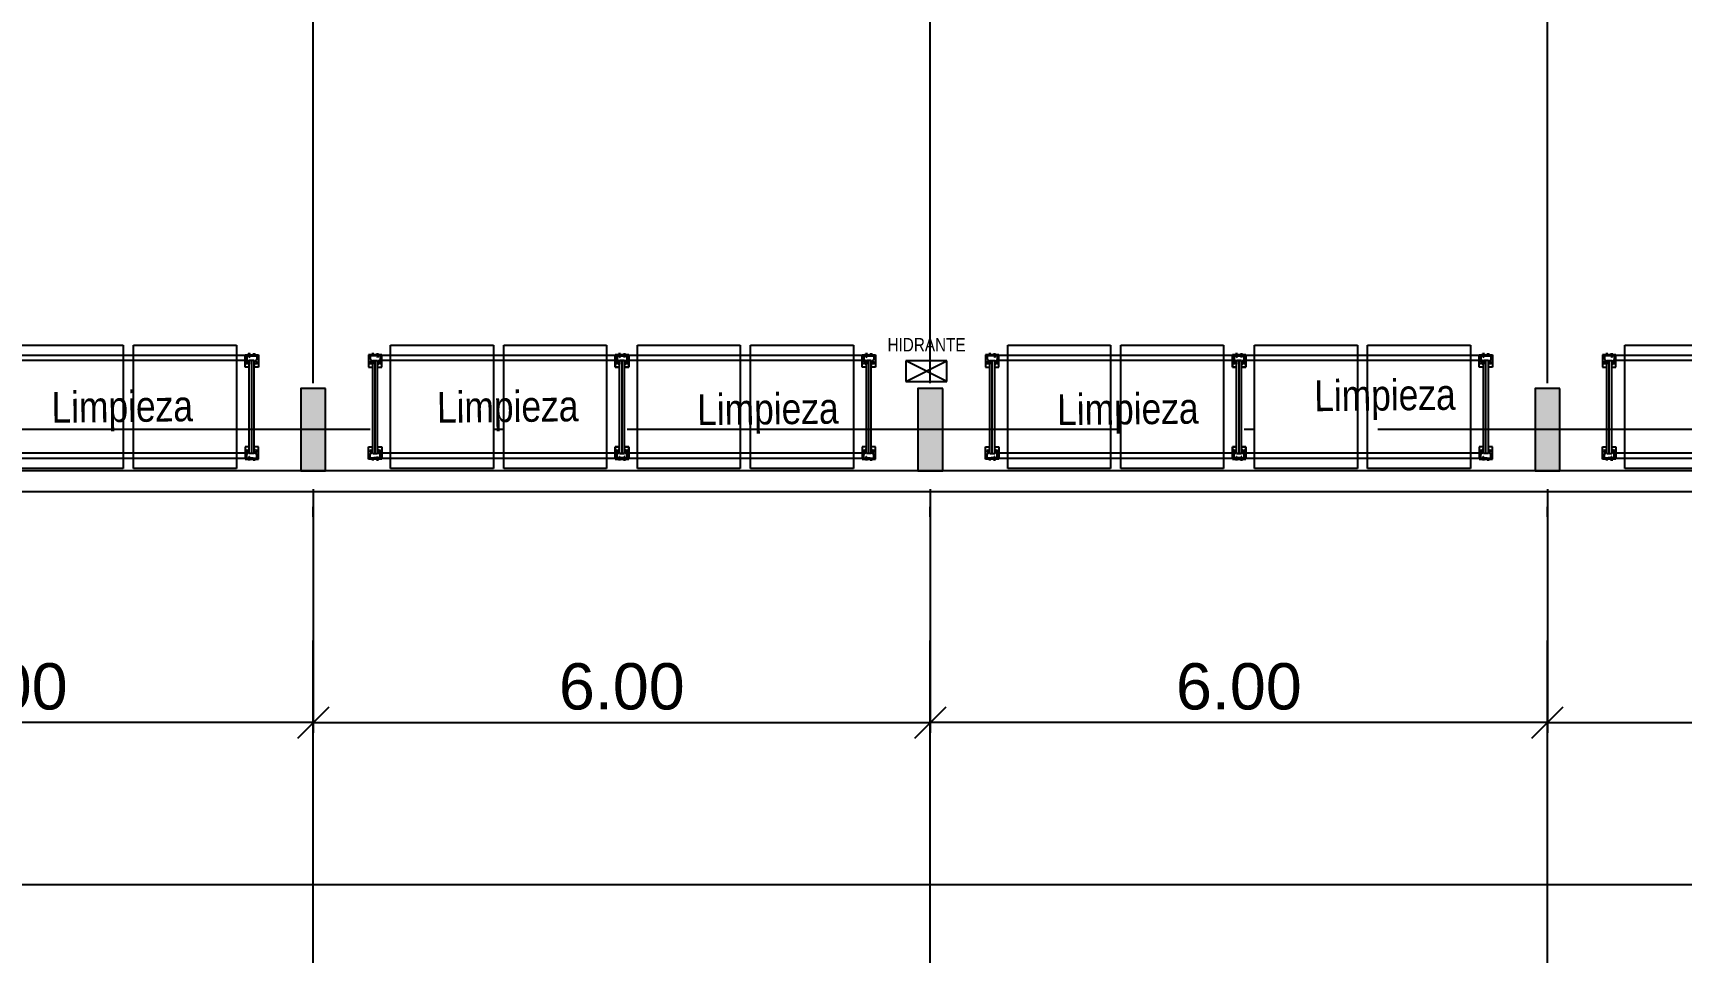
# Model space of a CAD drawing. Header units: metres. Extents: x 0 to 8715937, y -236336 to 216.
# Drawn here: x 119.92 to 135.95, y 43.35 to 52.29 of the extents above; entities that cross this region are included whole.
import ezdxf

# ---------------------------------------------------------------- set-up
doc = ezdxf.new("R2010")
doc.units = ezdxf.units.M
doc.header["$MEASUREMENT"] = 0
doc.header["$PDMODE"] = 3
doc.linetypes.add('ACAD_ISO10W100', pattern=[18, 12, -3, 0, -3])
for name, color, linetype in [('0-BLOCK-ARQUITECTURA', 7, 'Continuous'), ('0-BLOCK-EQUIPAMIENTO', 7, 'Continuous'), ('0-BLOCK-ESTRUCTURA', 7, 'Continuous'), ('1', 7, 'Continuous'), ('AAA BAST', 5, 'Continuous'), ('AAA COTAS', 7, 'Continuous'), ('AAA LARG', 1, 'Continuous'), ('AAA PALLETS', 7, 'Continuous'), ('COLUMNAS', 210, 'Continuous'), ('COLUMNAS HATCH', 251, 'Continuous'), ('COTAS INTERIORES', 2, 'Continuous'), ('EJES', 251, 'ACAD_ISO10W100'), ('MURO', 4, 'Continuous'), ('TEXTO', 7, 'Continuous')]:
    doc.layers.add(name, color=color, linetype=linetype)
doc.styles.add('AR', font='arial.ttf')
doc.dimstyles.new('DIARCO-01', dxfattribs={"dimtxt": 0.45, "dimasz": 0.3, "dimexe": 0.1, "dimexo": 0.18, "dimgap": 0.12, "dimtad": 1, "dimzin": 0, "dimdsep": 46, "dimtxsty": 'AR', "dimblk": 'OBLIQUE', "dimcen": 0.09, "dimclrd": 52, "dimclre": 251, "dimclrt": 256, "dimadec": 0, "dimazin": 0, "dimtfac": 1, "dimtofl": 0, "dimtmove": 1, "dimatfit": 3, "dimldrblk": 'OBLIQUE', "dimfxl": 0.18, "dimtolj": 1, "dimtzin": 0, "dimarcsym": 1})

# ---------------------------------------------------------------- blocks, each defined once
blk = doc.blocks.new('_Oblique')
at = {"layer": '1', "color": 0, "lineweight": -2}
blk.add_line((-0.5, -0.5), (0.5, 0.5), dxfattribs=at)
blk = doc.blocks.new('*D224')
at = {"layer": 'COTAS INTERIORES', "color": 251, "lineweight": -2, "ltscale": 0.1, "transparency": 16777216}
for p, q in [((21.88, 47.649), (21.88, 43.902)), ((103.08, 47.649), (103.08, 43.902))]:
    blk.add_line(p, q, dxfattribs=at)
at = {"layer": 'COTAS INTERIORES', "color": 52, "lineweight": -2, "ltscale": 0.1, "transparency": 16777216}
blk.add_line((103.08, 44.002), (21.88, 44.002), dxfattribs=at)
at = {"layer": 'Defpoints', "color": 0, "ltscale": 0.1, "transparency": 16777216}
for p in [(21.88, 47.829), (103.08, 47.829), (21.88, 44.002)]:
    blk.add_point(p, dxfattribs=at)
at = {"layer": 'COTAS INTERIORES', "color": 52, "lineweight": -2, "ltscale": 0.1, "transparency": 16777216, "xscale": 0.3, "yscale": 0.3, "zscale": 0.3, "rotation": 180}
blk.add_blockref('_Oblique', (21.88, 44.002), dxfattribs=at)
at = {"layer": 'COTAS INTERIORES', "color": 52, "lineweight": -2, "ltscale": 0.1, "transparency": 16777216, "xscale": 0.3, "yscale": 0.3, "zscale": 0.3}
blk.add_blockref('_Oblique', (103.08, 44.002), dxfattribs=at)
at = {"layer": 'COTAS INTERIORES', "ltscale": 0.1, "transparency": 16777216, "insert": (62.48, 44.352), "char_height": 0.45, "attachment_point": 5, "style": 'AR'}
blk.add_mtext('\\A1;81.20', dxfattribs=at)
blk = doc.blocks.new('COLUMNA 0.24 x 0.80')
at = {"layer": 'COLUMNAS HATCH', "ltscale": 0.1}
blk.add_hatch(color=256, dxfattribs=at).paths.add_polyline_path([(0, 0.8), (0.24, 0.8), (0.24, 0), (0, 0)])
at = {"layer": 'COLUMNAS', "ltscale": 0.1}
blk.add_lwpolyline([(0, 0.8), (0.24, 0.8), (0.24, 0), (0, 0)], close=True, dxfattribs=at)
blk = doc.blocks.new('*D96')
at = {"layer": 'COTAS INTERIORES', "color": 251, "lineweight": -2, "ltscale": 0.1, "transparency": 16777216}
for p, q in [((46.928, 47.85), (46.928, 45.48)), ((52.928, 47.85), (52.928, 45.48))]:
    blk.add_line(p, q, dxfattribs=at)
at = {"layer": 'COTAS INTERIORES', "color": 52, "lineweight": -2, "ltscale": 0.1, "transparency": 16777216}
blk.add_line((46.928, 45.58), (52.928, 45.58), dxfattribs=at)
at = {"layer": 'Defpoints', "color": 0, "ltscale": 0.1, "transparency": 16777216}
for p in [(46.928, 48.03), (52.928, 48.03), (52.928, 45.58)]:
    blk.add_point(p, dxfattribs=at)
at = {"layer": 'COTAS INTERIORES', "color": 52, "lineweight": -2, "ltscale": 0.1, "transparency": 16777216, "xscale": 0.3, "yscale": 0.3, "zscale": 0.3, "rotation": 180}
blk.add_blockref('_Oblique', (46.928, 45.58), dxfattribs=at)
at = {"layer": 'COTAS INTERIORES', "color": 52, "lineweight": -2, "ltscale": 0.1, "transparency": 16777216, "xscale": 0.3, "yscale": 0.3, "zscale": 0.3}
blk.add_blockref('_Oblique', (52.928, 45.58), dxfattribs=at)
at = {"layer": 'COTAS INTERIORES', "ltscale": 0.1, "transparency": 16777216, "insert": (49.928, 45.93), "char_height": 0.45, "attachment_point": 5, "style": 'AR'}
blk.add_mtext('\\A1;6.00', dxfattribs=at)
blk = doc.blocks.new('*D97')
at = {"layer": 'COTAS INTERIORES', "color": 251, "lineweight": -2, "ltscale": 0.1, "transparency": 16777216}
for p, q in [((40.928, 47.85), (40.928, 45.48)), ((46.928, 47.65), (46.928, 45.48))]:
    blk.add_line(p, q, dxfattribs=at)
at = {"layer": 'COTAS INTERIORES', "color": 52, "lineweight": -2, "ltscale": 0.1, "transparency": 16777216}
blk.add_line((46.928, 45.58), (40.928, 45.58), dxfattribs=at)
at = {"layer": 'Defpoints', "color": 0, "ltscale": 0.1, "transparency": 16777216}
for p in [(40.928, 48.03), (46.928, 47.83), (40.928, 45.58)]:
    blk.add_point(p, dxfattribs=at)
at = {"layer": 'COTAS INTERIORES', "color": 52, "lineweight": -2, "ltscale": 0.1, "transparency": 16777216, "xscale": 0.3, "yscale": 0.3, "zscale": 0.3, "rotation": 180}
blk.add_blockref('_Oblique', (40.928, 45.58), dxfattribs=at)
at = {"layer": 'COTAS INTERIORES', "color": 52, "lineweight": -2, "ltscale": 0.1, "transparency": 16777216, "xscale": 0.3, "yscale": 0.3, "zscale": 0.3}
blk.add_blockref('_Oblique', (46.928, 45.58), dxfattribs=at)
at = {"layer": 'COTAS INTERIORES', "ltscale": 0.1, "transparency": 16777216, "insert": (43.928, 45.93), "char_height": 0.45, "attachment_point": 5, "style": 'AR'}
blk.add_mtext('\\A1;6.00', dxfattribs=at)
blk = doc.blocks.new('*D98')
at = {"layer": 'COTAS INTERIORES', "color": 251, "lineweight": -2, "ltscale": 0.1, "transparency": 16777216}
for p, q in [((34.928, 47.85), (34.928, 45.48)), ((40.928, 47.85), (40.928, 45.48))]:
    blk.add_line(p, q, dxfattribs=at)
at = {"layer": 'COTAS INTERIORES', "color": 52, "lineweight": -2, "ltscale": 0.1, "transparency": 16777216}
blk.add_line((34.928, 45.58), (40.928, 45.58), dxfattribs=at)
at = {"layer": 'Defpoints', "color": 0, "ltscale": 0.1, "transparency": 16777216}
for p in [(34.928, 48.03), (40.928, 48.03), (40.928, 45.58)]:
    blk.add_point(p, dxfattribs=at)
at = {"layer": 'COTAS INTERIORES', "color": 52, "lineweight": -2, "ltscale": 0.1, "transparency": 16777216, "xscale": 0.3, "yscale": 0.3, "zscale": 0.3, "rotation": 180}
blk.add_blockref('_Oblique', (34.928, 45.58), dxfattribs=at)
at = {"layer": 'COTAS INTERIORES', "color": 52, "lineweight": -2, "ltscale": 0.1, "transparency": 16777216, "xscale": 0.3, "yscale": 0.3, "zscale": 0.3}
blk.add_blockref('_Oblique', (40.928, 45.58), dxfattribs=at)
at = {"layer": 'COTAS INTERIORES', "ltscale": 0.1, "transparency": 16777216, "insert": (37.928, 45.93), "char_height": 0.45, "attachment_point": 5, "style": 'AR'}
blk.add_mtext('\\A1;6.00', dxfattribs=at)
blk = doc.blocks.new('*D104')
at = {"layer": 'COTAS INTERIORES', "color": 251, "lineweight": -2, "ltscale": 0.1, "transparency": 16777216}
for p, q in [((28.928, 47.85), (28.928, 45.48)), ((34.928, 47.65), (34.928, 45.48))]:
    blk.add_line(p, q, dxfattribs=at)
at = {"layer": 'COTAS INTERIORES', "color": 52, "lineweight": -2, "ltscale": 0.1, "transparency": 16777216}
blk.add_line((34.928, 45.58), (28.928, 45.58), dxfattribs=at)
at = {"layer": 'Defpoints', "color": 0, "ltscale": 0.1, "transparency": 16777216}
for p in [(28.928, 48.03), (34.928, 47.83), (28.928, 45.58)]:
    blk.add_point(p, dxfattribs=at)
at = {"layer": 'COTAS INTERIORES', "color": 52, "lineweight": -2, "ltscale": 0.1, "transparency": 16777216, "xscale": 0.3, "yscale": 0.3, "zscale": 0.3, "rotation": 180}
blk.add_blockref('_Oblique', (28.928, 45.58), dxfattribs=at)
at = {"layer": 'COTAS INTERIORES', "color": 52, "lineweight": -2, "ltscale": 0.1, "transparency": 16777216, "xscale": 0.3, "yscale": 0.3, "zscale": 0.3}
blk.add_blockref('_Oblique', (34.928, 45.58), dxfattribs=at)
at = {"layer": 'COTAS INTERIORES', "ltscale": 0.1, "transparency": 16777216, "insert": (31.928, 45.93), "char_height": 0.45, "attachment_point": 5, "style": 'AR'}
blk.add_mtext('\\A1;6.00', dxfattribs=at)
blk = doc.blocks.new('1A MODULO SIMPLE')
at = {"layer": 'AAA BAST'}
for points in [[(-2.131, 1.015), (-2.131, 1.017), (-2.141, 1.017), (-2.141, 1.04), (-2.117, 1.06), (-2.117, 1.1), (-2.157, 1.1), (-2.157, 1.098), (-2.177, 1.098), (-2.177, 1.1), (-2.217, 1.1), (-2.217, 1.06), (-2.193, 1.04), (-2.193, 1.017), (-2.203, 1.017), (-2.203, 1.015), (-2.191, 1.015), (-2.191, 1.041), (-2.215, 1.061), (-2.215, 1.098), (-2.179, 1.098), (-2.179, 1.096), (-2.155, 1.096), (-2.155, 1.098), (-2.119, 1.098), (-2.119, 1.061), (-2.143, 1.041), (-2.143, 1.015)], [(0.197, 1.015), (0.197, 1.017), (0.207, 1.017), (0.207, 1.04), (0.183, 1.06), (0.183, 1.1), (0.223, 1.1), (0.223, 1.098), (0.243, 1.098), (0.243, 1.1), (0.283, 1.1), (0.283, 1.06), (0.259, 1.04), (0.259, 1.017), (0.269, 1.017), (0.269, 1.015), (0.257, 1.015), (0.257, 1.041), (0.281, 1.061), (0.281, 1.098), (0.245, 1.098), (0.245, 1.096), (0.221, 1.096), (0.221, 1.098), (0.185, 1.098), (0.185, 1.061), (0.209, 1.041), (0.209, 1.015)], [(-2.131, 0.185), (-2.131, 0.183), (-2.141, 0.183), (-2.141, 0.16), (-2.117, 0.14), (-2.117, 0.1), (-2.157, 0.1), (-2.157, 0.102), (-2.177, 0.102), (-2.177, 0.1), (-2.217, 0.1), (-2.217, 0.14), (-2.193, 0.16), (-2.193, 0.183), (-2.203, 0.183), (-2.203, 0.185), (-2.191, 0.185), (-2.191, 0.159), (-2.215, 0.139), (-2.215, 0.102), (-2.179, 0.102), (-2.179, 0.104), (-2.155, 0.104), (-2.155, 0.102), (-2.119, 0.102), (-2.119, 0.139), (-2.143, 0.159), (-2.143, 0.185)], [(0.197, 0.185), (0.197, 0.183), (0.207, 0.183), (0.207, 0.16), (0.183, 0.14), (0.183, 0.1), (0.223, 0.1), (0.223, 0.102), (0.243, 0.102), (0.243, 0.1), (0.283, 0.1), (0.283, 0.14), (0.259, 0.16), (0.259, 0.183), (0.269, 0.183), (0.269, 0.185), (0.257, 0.185), (0.257, 0.159), (0.281, 0.139), (0.281, 0.102), (0.245, 0.102), (0.245, 0.104), (0.221, 0.104), (0.221, 0.102), (0.185, 0.102), (0.185, 0.139), (0.209, 0.159), (0.209, 0.185)]]:
    blk.add_hatch(color=251, dxfattribs=at).paths.add_polyline_path(points)
at = {"layer": 'AAA BAST', "color": 251}
for p, q in [((-2.217, 1.108), (-2.232, 1.108)), ((-2.232, 1.108), (-2.232, 0.988)), ((-2.217, 1.103), (-2.232, 1.103)), ((-2.232, 0.988), (-2.191, 0.988)), ((-2.117, 1.108), (-2.217, 1.108)), ((-2.217, 1.108), (-2.217, 1.103)), ((-2.217, 1.103), (-2.117, 1.103)), ((-2.177, 1.1), (-2.217, 1.1)), ((-2.217, 1.1), (-2.217, 1.06)), ((-2.217, 1.06), (-2.193, 1.04)), ((-2.215, 1.098), (-2.215, 1.061)), ((-2.179, 1.098), (-2.215, 1.098)), ((-2.215, 1.061), (-2.191, 1.041)), ((-2.207, 1.1), (-2.207, 1.103)), ((-2.207, 1.103), (-2.174, 1.103)), ((-2.193, 1.017), (-2.203, 1.017)), ((-2.203, 1.017), (-2.203, 1.015)), ((-2.191, 1.015), (-2.203, 1.015)), ((-2.18, 1.115), (-2.2, 1.115)), ((-2.2, 1.108), (-2.2, 1.115)), ((-2.193, 1.036), (-2.198, 1.036)), ((-2.198, 1.021), (-2.198, 1.036)), ((-2.193, 1.029), (-2.198, 1.029)), ((-2.193, 1.021), (-2.198, 1.021)), ((-2.193, 1.04), (-2.193, 1.017)), ((-2.191, 1.053), (-2.167, 1.053)), ((-2.191, 0.147), (-2.191, 1.053)), ((-2.191, 1.041), (-2.191, 1.015)), ((-2.19, 1.108), (-2.19, 1.115)), ((-2.18, 1.108), (-2.18, 1.115)), ((-2.179, 1.098), (-2.179, 1.096)), ((-2.155, 1.096), (-2.179, 1.096)), ((-2.177, 1.1), (-2.177, 1.098)), ((-2.177, 1.1), (-2.174, 1.1)), ((-2.157, 1.098), (-2.177, 1.098)), ((-2.174, 1.1), (-2.174, 1.103)), ((-2.167, 1.053), (-2.143, 1.053)), ((-2.167, 0.147), (-2.167, 1.053)), ((-2.16, 1.1), (-2.16, 1.103)), ((-2.157, 1.1), (-2.16, 1.1)), ((-2.117, 1.1), (-2.157, 1.1)), ((-2.157, 1.1), (-2.157, 1.098)), ((-2.119, 1.098), (-2.155, 1.098)), ((-2.155, 1.098), (-2.155, 1.096)), ((-2.153, 1.115), (-2.133, 1.115)), ((-2.153, 1.108), (-2.153, 1.115)), ((-2.143, 1.108), (-2.143, 1.115)), ((-2.119, 1.061), (-2.143, 1.041)), ((-2.143, 0.147), (-2.143, 1.053)), ((-2.143, 1.041), (-2.143, 1.015)), ((-2.143, 1.015), (-2.131, 1.015)), ((-2.143, 0.988), (-2.102, 0.988)), ((-2.117, 1.06), (-2.141, 1.04)), ((-2.141, 1.04), (-2.141, 1.017)), ((-2.136, 1.036), (-2.141, 1.036)), ((-2.141, 1.021), (-2.141, 1.036)), ((-2.136, 1.029), (-2.141, 1.029)), ((-2.136, 1.021), (-2.141, 1.021)), ((-2.141, 1.017), (-2.131, 1.017)), ((-2.136, 1.021), (-2.136, 1.036)), ((-2.136, 1.033), (-2.131, 1.033)), ((-2.136, 1.024), (-2.131, 1.024)), ((-2.133, 1.108), (-2.133, 1.115)), ((-2.131, 1.024), (-2.131, 1.033)), ((-2.131, 1.015), (-2.131, 1.017)), ((-2.127, 1.1), (-2.127, 1.103)), ((-2.119, 1.098), (-2.119, 1.061)), ((-2.117, 1.103), (-2.117, 1.108)), ((-2.102, 1.108), (-2.117, 1.108)), ((-2.117, 1.103), (-2.102, 1.103)), ((-2.117, 1.1), (-2.117, 1.06)), ((-2.102, 0.988), (-2.102, 1.108)), ((0.168, 0.988), (0.168, 1.108)), ((0.168, 1.108), (0.183, 1.108)), ((0.183, 1.103), (0.168, 1.103)), ((0.209, 0.988), (0.168, 0.988)), ((0.183, 1.103), (0.183, 1.108)), ((0.183, 1.108), (0.283, 1.108)), ((0.283, 1.103), (0.183, 1.103)), ((0.183, 1.1), (0.223, 1.1)), ((0.183, 1.1), (0.183, 1.06)), ((0.183, 1.06), (0.207, 1.04)), ((0.185, 1.098), (0.185, 1.061)), ((0.185, 1.098), (0.221, 1.098)), ((0.185, 1.061), (0.209, 1.041)), ((0.193, 1.1), (0.193, 1.103)), ((0.202, 1.033), (0.197, 1.033)), ((0.197, 1.024), (0.197, 1.033)), ((0.202, 1.024), (0.197, 1.024)), ((0.207, 1.017), (0.197, 1.017)), ((0.197, 1.015), (0.197, 1.017)), ((0.209, 1.015), (0.197, 1.015)), ((0.22, 1.115), (0.2, 1.115)), ((0.2, 1.108), (0.2, 1.115)), ((0.202, 1.036), (0.207, 1.036)), ((0.202, 1.021), (0.202, 1.036)), ((0.202, 1.029), (0.207, 1.029)), ((0.202, 1.021), (0.207, 1.021)), ((0.207, 1.04), (0.207, 1.017)), ((0.207, 1.021), (0.207, 1.036)), ((0.233, 1.053), (0.209, 1.053)), ((0.209, 0.147), (0.209, 1.053)), ((0.209, 1.041), (0.209, 1.015)), ((0.21, 1.108), (0.21, 1.115)), ((0.22, 1.108), (0.22, 1.115)), ((0.221, 1.098), (0.221, 1.096)), ((0.221, 1.096), (0.245, 1.096)), ((0.223, 1.1), (0.223, 1.098)), ((0.223, 1.1), (0.226, 1.1)), ((0.223, 1.098), (0.243, 1.098)), ((0.226, 1.1), (0.226, 1.103)), ((0.257, 1.053), (0.233, 1.053)), ((0.233, 0.147), (0.233, 1.053)), ((0.24, 1.1), (0.24, 1.103)), ((0.273, 1.103), (0.24, 1.103)), ((0.243, 1.1), (0.24, 1.1)), ((0.243, 1.1), (0.283, 1.1)), ((0.243, 1.1), (0.243, 1.098)), ((0.245, 1.098), (0.281, 1.098)), ((0.245, 1.098), (0.245, 1.096)), ((0.247, 1.115), (0.267, 1.115)), ((0.247, 1.108), (0.247, 1.115)), ((0.257, 1.108), (0.257, 1.115)), ((0.281, 1.061), (0.257, 1.041)), ((0.257, 0.147), (0.257, 1.053)), ((0.257, 1.041), (0.257, 1.015)), ((0.257, 1.015), (0.269, 1.015)), ((0.298, 0.988), (0.257, 0.988)), ((0.283, 1.06), (0.259, 1.04)), ((0.259, 1.04), (0.259, 1.017)), ((0.259, 1.036), (0.264, 1.036)), ((0.259, 1.029), (0.264, 1.029)), ((0.259, 1.021), (0.264, 1.021)), ((0.259, 1.017), (0.269, 1.017)), ((0.264, 1.021), (0.264, 1.036)), ((0.267, 1.108), (0.267, 1.115)), ((0.269, 1.017), (0.269, 1.015)), ((0.273, 1.1), (0.273, 1.103)), ((0.281, 1.098), (0.281, 1.061)), ((0.283, 1.108), (0.283, 1.103)), ((0.283, 1.108), (0.298, 1.108)), ((0.283, 1.103), (0.298, 1.103)), ((0.283, 1.1), (0.283, 1.06)), ((0.298, 1.108), (0.298, 0.988)), ((-2.232, 0.092), (-2.232, 0.212)), ((-2.232, 0.212), (-2.191, 0.212)), ((-2.191, 0.185), (-2.203, 0.185)), ((-2.203, 0.183), (-2.203, 0.185)), ((-2.193, 0.183), (-2.203, 0.183)), ((-2.193, 0.18), (-2.198, 0.18)), ((-2.198, 0.165), (-2.198, 0.18)), ((-2.193, 0.173), (-2.198, 0.173)), ((-2.193, 0.165), (-2.198, 0.165)), ((-2.193, 0.16), (-2.193, 0.183)), ((-2.191, 0.159), (-2.191, 0.185)), ((-2.143, 0.212), (-2.102, 0.212)), ((-2.143, 0.159), (-2.143, 0.185)), ((-2.143, 0.185), (-2.131, 0.185)), ((-2.141, 0.16), (-2.141, 0.183)), ((-2.141, 0.183), (-2.131, 0.183)), ((-2.136, 0.18), (-2.141, 0.18)), ((-2.141, 0.165), (-2.141, 0.18)), ((-2.136, 0.173), (-2.141, 0.173)), ((-2.136, 0.165), (-2.141, 0.165)), ((-2.136, 0.165), (-2.136, 0.18)), ((-2.136, 0.177), (-2.131, 0.177)), ((-2.136, 0.168), (-2.131, 0.168)), ((-2.131, 0.185), (-2.131, 0.183)), ((-2.131, 0.168), (-2.131, 0.177)), ((-2.102, 0.212), (-2.102, 0.092)), ((0.209, 0.212), (0.168, 0.212)), ((0.168, 0.212), (0.168, 0.092)), ((0.209, 0.185), (0.197, 0.185)), ((0.197, 0.185), (0.197, 0.183)), ((0.207, 0.183), (0.197, 0.183)), ((0.202, 0.177), (0.197, 0.177)), ((0.197, 0.168), (0.197, 0.177)), ((0.202, 0.168), (0.197, 0.168)), ((0.202, 0.18), (0.207, 0.18)), ((0.202, 0.165), (0.202, 0.18)), ((0.202, 0.173), (0.207, 0.173)), ((0.202, 0.165), (0.207, 0.165)), ((0.207, 0.16), (0.207, 0.183)), ((0.207, 0.165), (0.207, 0.18)), ((0.209, 0.159), (0.209, 0.185)), ((0.298, 0.212), (0.257, 0.212)), ((0.257, 0.159), (0.257, 0.185)), ((0.257, 0.185), (0.269, 0.185)), ((0.259, 0.16), (0.259, 0.183)), ((0.259, 0.183), (0.269, 0.183)), ((0.259, 0.18), (0.264, 0.18)), ((0.259, 0.173), (0.264, 0.173)), ((0.259, 0.165), (0.264, 0.165)), ((0.264, 0.165), (0.264, 0.18)), ((0.269, 0.183), (0.269, 0.185)), ((0.298, 0.092), (0.298, 0.212)), ((-2.217, 0.097), (-2.232, 0.097)), ((-2.217, 0.092), (-2.232, 0.092)), ((-2.217, 0.14), (-2.193, 0.16)), ((-2.217, 0.1), (-2.217, 0.14)), ((-2.177, 0.1), (-2.217, 0.1)), ((-2.217, 0.097), (-2.117, 0.097)), ((-2.217, 0.092), (-2.217, 0.097)), ((-2.117, 0.092), (-2.217, 0.092)), ((-2.215, 0.139), (-2.191, 0.159)), ((-2.215, 0.102), (-2.215, 0.139)), ((-2.179, 0.102), (-2.215, 0.102)), ((-2.207, 0.1), (-2.207, 0.097)), ((-2.207, 0.097), (-2.174, 0.097)), ((-2.2, 0.092), (-2.2, 0.085)), ((-2.18, 0.085), (-2.2, 0.085)), ((-2.191, 0.147), (-2.167, 0.147)), ((-2.19, 0.092), (-2.19, 0.085)), ((-2.18, 0.092), (-2.18, 0.085)), ((-2.179, 0.102), (-2.179, 0.104)), ((-2.155, 0.104), (-2.179, 0.104)), ((-2.157, 0.102), (-2.177, 0.102)), ((-2.177, 0.1), (-2.177, 0.102)), ((-2.177, 0.1), (-2.174, 0.1)), ((-2.174, 0.1), (-2.174, 0.097)), ((-2.167, 0.147), (-2.143, 0.147)), ((-2.16, 0.1), (-2.16, 0.097)), ((-2.157, 0.1), (-2.16, 0.1)), ((-2.157, 0.1), (-2.157, 0.102)), ((-2.117, 0.1), (-2.157, 0.1)), ((-2.155, 0.102), (-2.155, 0.104)), ((-2.119, 0.102), (-2.155, 0.102)), ((-2.153, 0.092), (-2.153, 0.085)), ((-2.153, 0.085), (-2.133, 0.085)), ((-2.119, 0.139), (-2.143, 0.159)), ((-2.143, 0.092), (-2.143, 0.085)), ((-2.117, 0.14), (-2.141, 0.16)), ((-2.133, 0.092), (-2.133, 0.085)), ((-2.127, 0.1), (-2.127, 0.097)), ((-2.119, 0.102), (-2.119, 0.139)), ((-2.117, 0.1), (-2.117, 0.14)), ((-2.117, 0.097), (-2.117, 0.092)), ((-2.117, 0.097), (-2.102, 0.097)), ((-2.102, 0.092), (-2.117, 0.092)), ((0.183, 0.097), (0.168, 0.097)), ((0.168, 0.092), (0.183, 0.092)), ((0.183, 0.14), (0.207, 0.16)), ((0.183, 0.1), (0.183, 0.14)), ((0.183, 0.1), (0.223, 0.1)), ((0.283, 0.097), (0.183, 0.097)), ((0.183, 0.097), (0.183, 0.092)), ((0.183, 0.092), (0.283, 0.092)), ((0.185, 0.139), (0.209, 0.159)), ((0.185, 0.102), (0.185, 0.139)), ((0.185, 0.102), (0.221, 0.102)), ((0.193, 0.1), (0.193, 0.097)), ((0.2, 0.092), (0.2, 0.085)), ((0.22, 0.085), (0.2, 0.085)), ((0.233, 0.147), (0.209, 0.147)), ((0.21, 0.092), (0.21, 0.085)), ((0.22, 0.092), (0.22, 0.085)), ((0.221, 0.102), (0.221, 0.104)), ((0.221, 0.104), (0.245, 0.104)), ((0.223, 0.102), (0.243, 0.102)), ((0.223, 0.1), (0.223, 0.102)), ((0.223, 0.1), (0.226, 0.1)), ((0.226, 0.1), (0.226, 0.097)), ((0.257, 0.147), (0.233, 0.147)), ((0.24, 0.1), (0.24, 0.097)), ((0.243, 0.1), (0.24, 0.1)), ((0.273, 0.097), (0.24, 0.097)), ((0.243, 0.1), (0.243, 0.102)), ((0.243, 0.1), (0.283, 0.1)), ((0.245, 0.102), (0.245, 0.104)), ((0.245, 0.102), (0.281, 0.102)), ((0.247, 0.092), (0.247, 0.085)), ((0.247, 0.085), (0.267, 0.085)), ((0.281, 0.139), (0.257, 0.159)), ((0.257, 0.092), (0.257, 0.085)), ((0.283, 0.14), (0.259, 0.16)), ((0.267, 0.092), (0.267, 0.085)), ((0.273, 0.1), (0.273, 0.097)), ((0.281, 0.102), (0.281, 0.139)), ((0.283, 0.1), (0.283, 0.14)), ((0.283, 0.092), (0.283, 0.097)), ((0.283, 0.097), (0.298, 0.097)), ((0.283, 0.092), (0.298, 0.092))]:
    blk.add_line(p, q, dxfattribs=at)
for centre in [(-2.214, 1.029), (-2.119, 1.029), (0.186, 1.029), (0.281, 1.029), (-2.214, 0.172), (-2.119, 0.172), (0.186, 0.172), (0.281, 0.172)]:
    blk.add_circle(centre, 0.0075, dxfattribs=at)
at = {"layer": 'AAA LARG', "color": 251}
for p, q in [((-2.141, 1.105), (-2.145, 1.083)), ((-2.142, 1.082), (-2.145, 1.083)), ((-2.138, 1.102), (-2.142, 1.082)), ((-2.141, 1.105), (-2.112, 1.105)), ((-2.115, 1.102), (-2.138, 1.102)), ((-2.115, 1.045), (-2.115, 1.102)), ((-2.112, 1.045), (-2.115, 1.045)), ((-2.112, 1.105), (-2.112, 1.045)), ((-2.112, 1.1), (0.178, 1.1)), ((-2.112, 1.05), (0.178, 1.05)), ((0.207, 1.105), (0.178, 1.105)), ((0.178, 1.105), (0.178, 1.045)), ((0.178, 1.045), (0.182, 1.045)), ((0.182, 1.045), (0.182, 1.102)), ((0.182, 1.102), (0.205, 1.102)), ((0.205, 1.102), (0.209, 1.082)), ((0.207, 1.105), (0.212, 1.083)), ((0.209, 1.082), (0.212, 1.083)), ((-2.142, 0.118), (-2.145, 0.117)), ((-2.141, 0.095), (-2.145, 0.117)), ((-2.138, 0.098), (-2.142, 0.118)), ((-2.141, 0.095), (-2.112, 0.095)), ((-2.115, 0.098), (-2.138, 0.098)), ((-2.112, 0.155), (-2.115, 0.155)), ((-2.115, 0.155), (-2.115, 0.098)), ((-2.112, 0.095), (-2.112, 0.155)), ((-2.112, 0.15), (0.178, 0.15)), ((-2.112, 0.1), (0.178, 0.1)), ((0.178, 0.095), (0.178, 0.155)), ((0.178, 0.155), (0.182, 0.155)), ((0.207, 0.095), (0.178, 0.095)), ((0.182, 0.155), (0.182, 0.098)), ((0.182, 0.098), (0.205, 0.098)), ((0.205, 0.098), (0.209, 0.118)), ((0.207, 0.095), (0.212, 0.117)), ((0.209, 0.118), (0.212, 0.117))]:
    blk.add_line(p, q, dxfattribs=at)
at = {"layer": 'AAA PALLETS', "color": 251, "ltscale": 0.21}
for p, q in [((-1.017, 1.2), (-2.017, 1.2)), ((-2.017, 1.2), (-2.017, 0)), ((-1.017, 0), (-1.017, 1.2)), ((0.083, 1.2), (-0.917, 1.2)), ((-0.917, 1.2), (-0.917, 0)), ((0.083, 0), (0.083, 1.2)), ((-2.017, 0), (-1.017, 0)), ((-0.917, 0), (0.083, 0))]:
    blk.add_line(p, q, dxfattribs=at)
blk = doc.blocks.new('DPM-EQUIPAMIENTO')
at = {"layer": 'AAA COTAS', "ltscale": 0.21, "xscale": -1}
for p in [(32.163, 48.05), (35.763, 48.05), (38.163, 48.05), (41.763, 48.05), (44.163, 48.05), (47.763, 48.05)]:
    blk.add_blockref('1A MODULO SIMPLE', p, dxfattribs=at)
blk = doc.blocks.new('DPM-ARQUITECTURA')
at = {"layer": 'MURO', "ltscale": 0.1}
for p, q in [((80.605, 48.029), (22.08, 48.029)), ((21.88, 47.829), (80.605, 47.829))]:
    blk.add_line(p, q, dxfattribs=at)
at = {"layer": 'COTAS INTERIORES', "ltscale": 0.1}
dim = blk.add_linear_dim(base=(21.88, 44.002), p1=(103.08, 47.829), p2=(21.88, 47.829), dimstyle='DIARCO-01', dxfattribs=at)
dim.commit()
dim.dimension.update_dxf_attribs({"geometry": '*D224', "text_midpoint": (62.48, 44.352)})
blk = doc.blocks.new('DPM-ESTRUCTURA')
at = {"layer": 'EJES', "ltscale": 0.4}
for p, q in [((34.928, 41.58), (34.928, 112.33)), ((40.928, 41.58), (40.928, 112.33)), ((46.928, 41.58), (46.928, 112.33)), ((108.48, 48.43), (16.48, 48.43))]:
    blk.add_line(p, q, dxfattribs=at)
at = {"layer": 'COLUMNAS', "xscale": -1}
for p in [(35.048, 48.03), (41.048, 48.03), (47.048, 48.03)]:
    blk.add_blockref('COLUMNA 0.24 x 0.80', p, dxfattribs=at)
at = {"layer": 'COTAS INTERIORES', "ltscale": 0.1}
for base, p1, p2, picture, middle in [((28.928, 45.58), (34.928, 47.83), (28.928, 48.03), '*D104', (31.928, 45.93)), ((40.928, 45.58), (46.928, 47.83), (40.928, 48.03), '*D97', (43.928, 45.93))]:
    dim = blk.add_linear_dim(base=base, p1=p1, p2=p2, dimstyle='DIARCO-01', dxfattribs=at)
    dim.commit()
    dim.dimension.update_dxf_attribs({"geometry": picture, "text_midpoint": middle})
for base, p1, p2, picture, middle in [((40.928, 45.58), (34.928, 48.03), (40.928, 48.03), '*D98', (37.928, 45.93)), ((52.928, 45.58), (46.928, 48.03), (52.928, 48.03), '*D96', (49.928, 45.93))]:
    dim = blk.add_linear_dim(base=base, p1=p1, p2=p2, angle=180, dimstyle='DIARCO-01', dxfattribs=at)
    dim.commit()
    dim.dimension.update_dxf_attribs({"geometry": picture, "text_midpoint": middle})

msp = doc.modelspace()

# ---------------------------------------------------------------- linework, layer by layer
at = {"layer": '0-BLOCK-ARQUITECTURA', "ltscale": 0.1}
for p, q in [((128.809, 49.097), (128.409, 49.097)), ((128.409, 49.097), (128.409, 48.897)), ((128.409, 48.897), (128.809, 49.097)), ((128.809, 48.897), (128.409, 49.097)), ((128.809, 48.897), (128.809, 49.097)), ((128.409, 48.897), (128.809, 48.897))]:
    msp.add_line(p, q, dxfattribs=at)

# ---------------------------------------------------------------- block references
at = {"layer": '0-BLOCK-ARQUITECTURA'}
msp.add_blockref('DPM-ARQUITECTURA', (87.72, 0), dxfattribs=at)
at = {"layer": '0-BLOCK-EQUIPAMIENTO'}
msp.add_blockref('DPM-EQUIPAMIENTO', (87.72, 0), dxfattribs=at)
at = {"layer": '0-BLOCK-ESTRUCTURA', "ltscale": 0.1}
msp.add_blockref('DPM-ESTRUCTURA', (87.72, 0), dxfattribs=at)

# ---------------------------------------------------------------- texts
at = {"layer": '0-BLOCK-ARQUITECTURA', "ltscale": 0.1, "insert": (128.232, 49.32), "char_height": 0.12965, "attachment_point": 1, "style": 'AR'}
msp.add_mtext_dynamic_manual_height_columns('{\\fArial Narrow|b0|i0|c0|p34;HIDRANTE}', width=4.08123, gutter_width=12.5, heights=[0], dxfattribs=at)
at = {"layer": 'TEXTO', "ltscale": 0.1, "char_height": 0.30003, "attachment_point": 1, "rotation": 0.6301, "style": 'AR'}
for insert in [(132.379, 48.908), (120.101, 48.796), (123.849, 48.796), (126.379, 48.773), (129.879, 48.773)]:
    msp.add_mtext_dynamic_manual_height_columns('{\\fArial Narrow|b0|i0|c0|p34;Limpieza}', width=4.08123, gutter_width=12.5, heights=[0], dxfattribs=dict(at, insert=insert))

doc.saveas('drawing.dxf')
